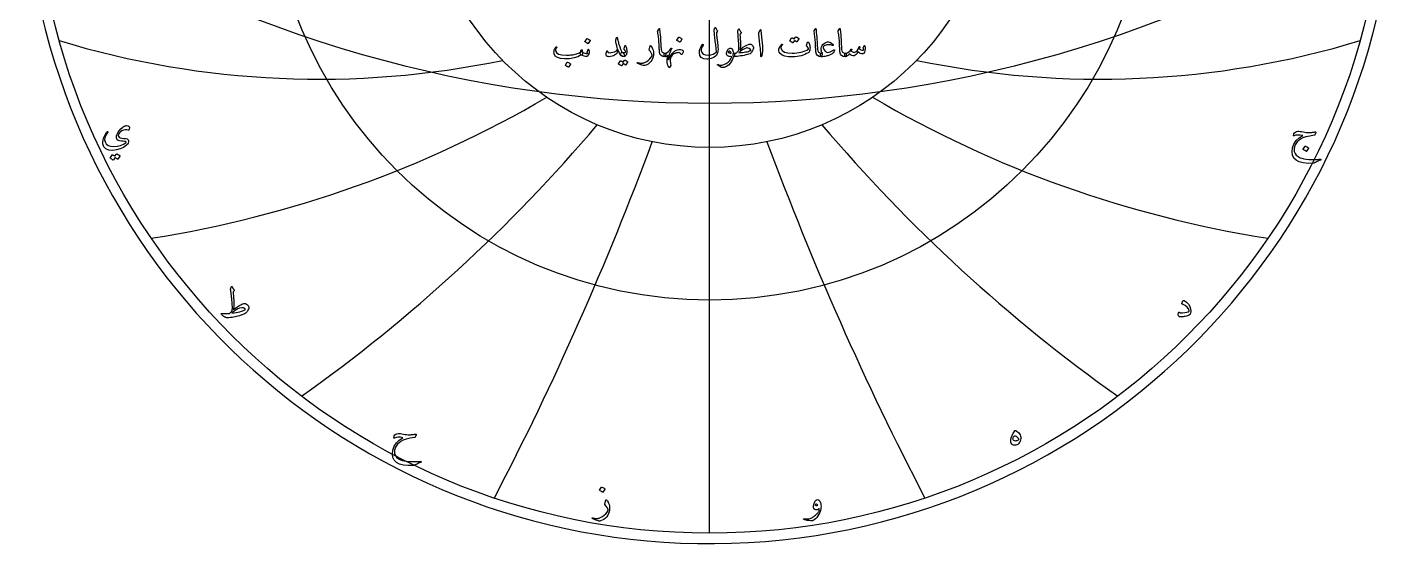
# Model space of a CAD drawing. Header units: millimetres. Extents: x -128 to 128, y -128 to 131.
# Drawn here: x -127.3 to 127.9, y -128 to -31.6 of the extents above; entities that cross this region are included whole.
import ezdxf

# ---------------------------------------------------------------- set-up
doc = ezdxf.new("R2010")
doc.units = ezdxf.units.MM
for name, color, linetype in [('CUT_OUTER', 1, 'Continuous'), ('ENGRAVE', 7, 'Continuous'), ('ENGRAVE_FINE', 8, 'Continuous'), ('TEXT', 5, 'Continuous')]:
    doc.layers.add(name, color=color, linetype=linetype)

msp = doc.modelspace()

# ---------------------------------------------------------------- linework, layer by layer
at = {"layer": 'CUT_OUTER'}
msp.add_arc((0, 0), 127.95, 185.9764, 87.8052, dxfattribs=at)
at = {"layer": 'ENGRAVE'}
for points in [[(0, -126), (0, 126)], [(0, -126), (0, -53.99)]]:
    msp.add_lwpolyline(points, dxfattribs=at)
for radius in [126, 82.48, 53.99]:
    msp.add_circle((0, 0), radius, dxfattribs=at)
for centre, radius, start, end in [((-72.76, 126.02), 167.27, 253.1255, 281.7759), ((72.76, 126.02), 167.27, 258.2241, 286.8745), ((-136.57, 136.57), 210.01, 278.8827, 300.3705), ((136.57, 136.57), 210.01, 239.6295, 261.1173), ((-250.08, 144.38), 300.32, 305.3999, 319.7251), ((250.08, 144.38), 300.32, 220.2749, 234.6001), ((-556.77, 149.19), 582.28, 332.52768, 339.69028), ((556.77, 149.19), 582.28, 200.30972, 207.47232)]:
    msp.add_arc(centre, radius, start, end, dxfattribs=at)
at = {"layer": 'ENGRAVE_FINE'}
msp.add_arc((0, 189.3), 235.02, 237.6785, 302.3215, dxfattribs=at)
at = {"layer": 'TEXT'}
for points in [[(-9.44, -31.82), (-9.43, -31.8), (-9.41, -31.78), (-9.4, -31.78), (-9.39, -31.78), (-9.37, -31.79), (-9.36, -31.81), (-9.34, -31.86), (-9.33, -31.93), (-9.27, -32.47), (-9.22, -32.97), (-9.18, -33.43), (-9.16, -33.85), (-9.14, -34.21), (-9.12, -34.53), (-9.11, -34.82), (-9.09, -35.06), (-9.08, -35.27), (-9.07, -35.45), (-9.07, -35.58), (-9.06, -35.68), (-9, -35.98), (-8.85, -36.19), (-8.63, -36.33), (-8.34, -36.39), (-8.25, -36.41), (-8.2, -36.46), (-8.18, -36.54), (-8.18, -36.65), (-8.22, -36.82), (-8.25, -36.95), (-8.29, -37.02), (-8.34, -37.05), (-8.76, -36.99), (-9.07, -36.82), (-9.26, -36.55), (-9.35, -36.16), (-9.37, -35.97), (-9.38, -35.79), (-9.39, -35.6), (-9.4, -35.42), (-9.41, -35.23), (-9.42, -35.04), (-9.42, -34.85), (-9.43, -34.66), (-9.45, -34.31), (-9.46, -33.98), (-9.49, -33.69), (-9.52, -33.44), (-9.55, -33.2), (-9.6, -32.94), (-9.64, -32.67), (-9.69, -32.38), (-9.7, -32.33), (-9.7, -32.28), (-9.69, -32.24), (-9.67, -32.2)], [(1, -31.65), (1.01, -31.62), (1.03, -31.61), (1.05, -31.6), (1.07, -31.59), (1.09, -31.6), (1.11, -31.61), (1.13, -31.63), (1.14, -31.66), (1.21, -31.83), (1.28, -31.97), (1.36, -32.09), (1.44, -32.19), (1.46, -32.23), (1.47, -32.27), (1.46, -32.31), (1.43, -32.36), (1.42, -32.39), (1.4, -32.41), (1.38, -32.44), (1.37, -32.46), (1.35, -32.48), (1.34, -32.5), (1.33, -32.52), (1.32, -32.53), (1.3, -32.56), (1.28, -32.59), (1.28, -32.63), (1.27, -32.68), (1.28, -32.8), (1.29, -32.94), (1.31, -33.09), (1.32, -33.25), (1.34, -33.42), (1.36, -33.6), (1.39, -33.79), (1.41, -34), (1.44, -34.2), (1.46, -34.39), (1.48, -34.57), (1.5, -34.74), (1.52, -34.9), (1.53, -35.04), (1.54, -35.17), (1.55, -35.3), (1.56, -35.66), (1.53, -36), (1.46, -36.32), (1.35, -36.62), (1.25, -36.8), (1.09, -36.97), (0.87, -37.12), (0.59, -37.26), (0.29, -37.37), (0.01, -37.45), (-0.25, -37.5), (-0.5, -37.51), (-1.11, -37.43), (-1.55, -37.19), (-1.81, -36.82), (-1.91, -36.29), (-1.87, -35.9), (-1.77, -35.52), (-1.6, -35.14), (-1.35, -34.77), (-1.33, -34.75), (-1.32, -34.74), (-1.3, -34.73), (-1.27, -34.74), (-1.25, -34.75), (-1.23, -34.76), (-1.22, -34.77), (-1.22, -34.79), (-1.21, -34.81), (-1.21, -34.84), (-1.22, -34.86), (-1.23, -34.88), (-1.4, -35.21), (-1.51, -35.48), (-1.57, -35.71), (-1.59, -35.89), (-1.46, -36.28), (-1.2, -36.55), (-0.8, -36.7), (-0.26, -36.74), (0.23, -36.69), (0.65, -36.56), (0.99, -36.37), (1.26, -36.11), (1.25, -35.98), (1.24, -35.83), (1.23, -35.66), (1.21, -35.47), (1.19, -35.26), (1.16, -35.03), (1.13, -34.77), (1.09, -34.49), (1.06, -34.2), (1.02, -33.92), (0.99, -33.64), (0.96, -33.37), (0.93, -33.1), (0.91, -32.83), (0.89, -32.57), (0.87, -32.31), (0.84, -32.07), (0.84, -32.04), (0.84, -32.01), (0.85, -31.99), (0.86, -31.96)], [(5.43, -31.91), (5.44, -31.89), (5.46, -31.88), (5.47, -31.87), (5.48, -31.87), (5.5, -31.88), (5.51, -31.89), (5.52, -31.91), (5.53, -31.93), (5.58, -32.03), (5.62, -32.12), (5.67, -32.2), (5.7, -32.28), (5.74, -32.34), (5.78, -32.4), (5.81, -32.45), (5.85, -32.49), (5.87, -32.53), (5.88, -32.56), (5.87, -32.6), (5.85, -32.64), (5.7, -32.82), (5.68, -32.85), (5.67, -32.89), (5.66, -32.93), (5.66, -32.97), (5.69, -33.32), (5.71, -33.62), (5.72, -33.88), (5.74, -34.1), (5.75, -34.28), (5.75, -34.42), (5.76, -34.52), (5.76, -34.58), (5.76, -34.75), (5.75, -34.92), (5.75, -35.08), (5.73, -35.23), (5.72, -35.37), (5.7, -35.5), (5.69, -35.63), (5.66, -35.74), (6.16, -35.36), (6.58, -35.07), (6.95, -34.87), (7.24, -34.75), (7.37, -34.72), (7.49, -34.71), (7.59, -34.71), (7.68, -34.74), (7.81, -34.8), (7.93, -34.91), (8.05, -35.05), (8.15, -35.23), (8.17, -35.27), (8.18, -35.32), (8.17, -35.38), (8.16, -35.44), (8.09, -35.66), (8, -35.88), (7.9, -36.08), (7.79, -36.27), (7.68, -36.39), (7.53, -36.5), (7.33, -36.59), (7.08, -36.66), (6.75, -36.73), (6.42, -36.8), (6.1, -36.86), (5.78, -36.91), (5.46, -36.96), (5.14, -36.99), (4.83, -37.02), (4.52, -37.05), (4.48, -37.04), (4.45, -37.01), (4.42, -36.96), (4.39, -36.89), (4.37, -36.8), (4.36, -36.72), (4.36, -36.64), (4.37, -36.56), (4.39, -36.49), (4.42, -36.44), (4.46, -36.41), (4.52, -36.39), (4.59, -36.39), (4.66, -36.38), (4.73, -36.38), (4.79, -36.37), (4.85, -36.36), (4.9, -36.36), (4.95, -36.35), (5, -36.35), (5.4, -35.96), (5.41, -35.94), (5.41, -35.92), (5.41, -35.89), (5.42, -35.86), (5.42, -35.82), (5.43, -35.78), (5.43, -35.73), (5.43, -35.68), (5.44, -35.62), (5.44, -35.56), (5.44, -35.5), (5.44, -35.43), (5.44, -35.36), (5.44, -35.28), (5.44, -35.2), (5.44, -35.12), (5.44, -35.03), (5.44, -34.92), (5.43, -34.79), (5.43, -34.64), (5.42, -34.48), (5.41, -34.3), (5.4, -34.1), (5.38, -33.89), (5.35, -33.41), (5.32, -33.04), (5.3, -32.77), (5.27, -32.59), (5.25, -32.48), (5.24, -32.39), (5.24, -32.33), (5.24, -32.3), (5.26, -32.24), (5.28, -32.18), (5.3, -32.13), (5.33, -32.08), (5.35, -32.03), (5.38, -31.99), (5.4, -31.95), (5.43, -31.91)], [(9.37, -32.18), (9.44, -32.05), (9.49, -32), (9.53, -32.04), (9.56, -32.17), (9.73, -33.95), (9.83, -35.04), (9.85, -35.91), (9.8, -36.56), (9.66, -36.99), (9.64, -37.03), (9.62, -37.05), (9.6, -37.05), (9.58, -37.04), (9.57, -37.02), (9.56, -36.99), (9.56, -36.95), (9.56, -36.91), (9.56, -36.6), (9.54, -36.27), (9.51, -35.91), (9.47, -35.54), (9.46, -35.45), (9.43, -35.18), (9.38, -34.76), (9.32, -34.16), (9.16, -32.85), (9.15, -32.78), (9.16, -32.72), (9.17, -32.66), (9.19, -32.6)], [(19.73, -31.82), (19.75, -31.8), (19.76, -31.78), (19.77, -31.78), (19.78, -31.78), (19.8, -31.79), (19.81, -31.81), (19.83, -31.86), (19.84, -31.93), (19.9, -32.47), (19.95, -32.97), (19.99, -33.43), (20.01, -33.85), (20.03, -34.21), (20.05, -34.53), (20.06, -34.82), (20.08, -35.06), (20.09, -35.27), (20.1, -35.45), (20.1, -35.58), (20.11, -35.68), (20.17, -35.98), (20.32, -36.19), (20.54, -36.33), (20.83, -36.39), (20.92, -36.41), (20.97, -36.46), (20.99, -36.54), (20.99, -36.65), (20.95, -36.82), (20.92, -36.95), (20.88, -37.02), (20.83, -37.05), (20.41, -36.99), (20.1, -36.82), (19.91, -36.55), (19.82, -36.16), (19.8, -35.97), (19.79, -35.79), (19.78, -35.6), (19.77, -35.42), (19.76, -35.23), (19.75, -35.04), (19.75, -34.85), (19.74, -34.66), (19.72, -34.31), (19.71, -33.98), (19.68, -33.69), (19.65, -33.44), (19.62, -33.2), (19.57, -32.94), (19.53, -32.67), (19.48, -32.38), (19.47, -32.33), (19.47, -32.28), (19.48, -32.24), (19.5, -32.2)], [(24.22, -31.82), (24.24, -31.8), (24.25, -31.78), (24.26, -31.78), (24.27, -31.78), (24.29, -31.79), (24.31, -31.81), (24.32, -31.86), (24.33, -31.93), (24.39, -32.47), (24.44, -32.97), (24.48, -33.43), (24.51, -33.85), (24.52, -34.21), (24.54, -34.53), (24.56, -34.82), (24.57, -35.06), (24.58, -35.27), (24.59, -35.45), (24.6, -35.58), (24.6, -35.68), (24.67, -35.98), (24.81, -36.19), (25.03, -36.33), (25.33, -36.39), (25.41, -36.41), (25.46, -36.46), (25.49, -36.54), (25.48, -36.65), (25.45, -36.82), (25.41, -36.95), (25.37, -37.02), (25.33, -37.05), (24.91, -36.99), (24.6, -36.82), (24.4, -36.55), (24.31, -36.16), (24.3, -35.97), (24.28, -35.79), (24.27, -35.6), (24.26, -35.42), (24.25, -35.23), (24.25, -35.04), (24.24, -34.85), (24.23, -34.66), (24.22, -34.31), (24.2, -33.98), (24.17, -33.69), (24.14, -33.44), (24.11, -33.2), (24.07, -32.94), (24.02, -32.67), (23.97, -32.38), (23.96, -32.33), (23.96, -32.28), (23.97, -32.24), (23.99, -32.2)], [(-23.8, -36.09), (-23.8, -36.09), (-23.79, -36.09), (-23.78, -36.1), (-23.78, -36.1), (-23.77, -36.11), (-23.77, -36.11), (-23.76, -36.12), (-23.75, -36.12), (-23.69, -36.19), (-23.67, -36.29), (-23.68, -36.42), (-23.73, -36.57), (-23.77, -36.67), (-23.82, -36.73), (-23.86, -36.75), (-23.91, -36.74), (-23.94, -36.73), (-23.96, -36.72), (-23.97, -36.73), (-23.98, -36.73), (-24.58, -37.06), (-25.29, -37.29), (-26.12, -37.42), (-27.06, -37.46), (-27.82, -37.39), (-28.4, -37.22), (-28.79, -36.94), (-28.99, -36.54), (-29.02, -36.36), (-29.03, -36.17), (-29.01, -35.99), (-28.97, -35.8), (-28.91, -35.64), (-28.84, -35.49), (-28.76, -35.35), (-28.66, -35.23), (-28.64, -35.22), (-28.62, -35.21), (-28.6, -35.2), (-28.58, -35.2), (-28.56, -35.21), (-28.54, -35.22), (-28.53, -35.24), (-28.52, -35.25), (-28.52, -35.27), (-28.52, -35.29), (-28.53, -35.31), (-28.54, -35.34), (-28.65, -35.49), (-28.72, -35.64), (-28.75, -35.79), (-28.75, -35.93), (-28.57, -36.29), (-28.17, -36.55), (-27.54, -36.71), (-26.68, -36.76), (-26.45, -36.76), (-26.21, -36.75), (-25.98, -36.73), (-25.74, -36.7), (-25.51, -36.67), (-25.28, -36.63), (-25.06, -36.58), (-24.83, -36.53), (-24.62, -36.47), (-24.44, -36.41), (-24.3, -36.34), (-24.2, -36.28), (-24.16, -36.25), (-24.13, -36.21), (-24.1, -36.16), (-24.07, -36.11), (-24.04, -36.05), (-24.01, -35.98), (-23.99, -35.91), (-23.96, -35.83), (-23.95, -35.81), (-23.94, -35.79), (-23.92, -35.77), (-23.89, -35.76), (-23.86, -35.75), (-23.84, -35.76), (-23.81, -35.76), (-23.79, -35.78), (-23.77, -35.81), (-23.76, -35.84), (-23.76, -35.87), (-23.76, -35.91)], [(-24.02, -36.67), (-24.1, -36.59), (-24.14, -36.5), (-24.14, -36.39), (-24.11, -36.25), (-24.03, -36.14), (-23.96, -36.06), (-23.9, -36.04), (-23.84, -36.06), (-23.57, -36.24), (-23.29, -36.36), (-23.02, -36.44), (-22.75, -36.46), (-22.74, -36.46), (-22.73, -36.45), (-22.73, -36.44), (-22.73, -36.43), (-22.74, -36.4), (-22.76, -36.37), (-22.79, -36.32), (-22.84, -36.26), (-22.85, -36.24), (-22.85, -36.23), (-22.85, -36.21), (-22.85, -36.19), (-22.68, -35.69), (-22.67, -35.67), (-22.66, -35.66), (-22.65, -35.65), (-22.63, -35.64), (-22.62, -35.65), (-22.61, -35.65), (-22.6, -35.66), (-22.59, -35.68), (-22.54, -35.84), (-22.5, -36.01), (-22.49, -36.17), (-22.5, -36.33), (-22.54, -36.53), (-22.59, -36.69), (-22.65, -36.81), (-22.72, -36.9), (-22.78, -36.95), (-22.83, -36.98), (-22.88, -37.01), (-22.92, -37.02), (-23.16, -37.02), (-23.43, -36.97), (-23.71, -36.85), (-24.02, -36.67)], [(-22.89, -33.7), (-22.88, -33.69), (-22.87, -33.68), (-22.85, -33.68), (-22.83, -33.68), (-22.69, -33.74), (-22.56, -33.81), (-22.43, -33.89), (-22.31, -33.99), (-22.3, -34), (-22.3, -34.02), (-22.3, -34.03), (-22.31, -34.05), (-22.65, -34.6), (-22.66, -34.61), (-22.68, -34.62), (-22.7, -34.61), (-22.72, -34.59), (-22.74, -34.58), (-22.77, -34.56), (-22.82, -34.53), (-22.87, -34.49), (-22.94, -34.45), (-23.02, -34.4), (-23.12, -34.34), (-23.23, -34.27), (-23.24, -34.26), (-23.25, -34.25), (-23.25, -34.24), (-23.24, -34.23)], [(-17.21, -33.6), (-17.17, -33.8), (-17.13, -33.99), (-17.08, -34.19), (-17.02, -34.39), (-16.97, -34.59), (-16.91, -34.8), (-16.84, -35.01), (-16.78, -35.23), (-16.64, -35.62), (-16.52, -35.92), (-16.41, -36.12), (-16.31, -36.22), (-16.22, -36.28), (-16.13, -36.36), (-16.04, -36.47), (-15.95, -36.6), (-15.86, -36.77), (-15.84, -36.89), (-15.88, -36.97), (-15.98, -37.02), (-16.3, -36.98), (-16.59, -36.77), (-16.83, -36.37), (-17.05, -35.8), (-17.05, -35.79), (-17.06, -35.78), (-17.06, -35.78), (-17.07, -35.78), (-17.08, -35.78), (-17.09, -35.78), (-17.1, -35.79), (-17.1, -35.8), (-17.12, -35.89), (-17.15, -35.99), (-17.18, -36.09), (-17.21, -36.2), (-17.25, -36.31), (-17.29, -36.39), (-17.33, -36.46), (-17.37, -36.52), (-17.53, -36.65), (-17.72, -36.77), (-17.95, -36.87), (-18.21, -36.96), (-18.49, -37.02), (-18.72, -37.05), (-18.92, -37.04), (-19.09, -36.99), (-19.22, -36.88), (-19.29, -36.67), (-19.28, -36.38), (-19.19, -35.99), (-19.18, -35.98), (-19.17, -35.97), (-19.15, -35.97), (-19.14, -35.96), (-19.12, -35.97), (-19.1, -35.97), (-19.09, -35.98), (-19.08, -36), (-19.04, -36.08), (-19.01, -36.15), (-18.96, -36.2), (-18.92, -36.24), (-18.78, -36.29), (-18.58, -36.3), (-18.34, -36.28), (-18.05, -36.21), (-17.73, -36.11), (-17.49, -36), (-17.32, -35.87), (-17.21, -35.73), (-17.2, -35.59), (-17.22, -35.35), (-17.3, -35.01), (-17.42, -34.57), (-17.47, -34.34), (-17.51, -34.15), (-17.52, -34.01), (-17.5, -33.91), (-17.36, -33.52), (-17.35, -33.48), (-17.33, -33.45), (-17.32, -33.43), (-17.3, -33.42), (-17.28, -33.43), (-17.26, -33.47), (-17.23, -33.53), (-17.21, -33.6)], [(-15.75, -35.95), (-15.79, -35.88), (-15.83, -35.82), (-15.87, -35.77), (-15.91, -35.72), (-15.93, -35.69), (-15.95, -35.65), (-15.95, -35.6), (-15.94, -35.55), (-15.79, -35), (-15.77, -34.95), (-15.74, -34.94), (-15.71, -34.96), (-15.67, -35.01), (-15.61, -35.13), (-15.55, -35.27), (-15.51, -35.44), (-15.48, -35.63), (-15.46, -35.81), (-15.45, -35.99), (-15.45, -36.17), (-15.47, -36.34), (-15.5, -36.49), (-15.53, -36.62), (-15.57, -36.73), (-15.62, -36.83), (-15.69, -36.9), (-15.77, -36.95), (-15.88, -36.99), (-16.01, -37.02), (-16.14, -37.02), (-16.27, -37), (-16.38, -36.95), (-16.49, -36.88), (-16.57, -36.78), (-16.61, -36.68), (-16.62, -36.56), (-16.58, -36.42), (-16.53, -36.31), (-16.46, -36.24), (-16.38, -36.21), (-16.3, -36.23), (-16.1, -36.27), (-15.93, -36.28), (-15.78, -36.24), (-15.66, -36.16), (-15.66, -36.14), (-15.67, -36.1), (-15.7, -36.03), (-15.75, -35.95)], [(-11.11, -35.02), (-11.1, -35.01), (-11.1, -35), (-11.09, -34.99), (-11.09, -34.98), (-11.07, -34.98), (-11.04, -34.99), (-11.01, -35.01), (-10.98, -35.04), (-10.85, -35.2), (-10.73, -35.38), (-10.63, -35.59), (-10.56, -35.82), (-10.5, -36.07), (-10.46, -36.31), (-10.45, -36.55), (-10.46, -36.79), (-10.52, -37.1), (-10.63, -37.4), (-10.77, -37.69), (-10.96, -37.97), (-11.19, -38.22), (-11.45, -38.42), (-11.74, -38.58), (-12.07, -38.69), (-12.15, -38.7), (-12.24, -38.71), (-12.33, -38.7), (-12.41, -38.68), (-12.62, -38.61), (-12.8, -38.54), (-12.96, -38.48), (-13.1, -38.43), (-13.22, -38.38), (-13.32, -38.33), (-13.41, -38.29), (-13.47, -38.26), (-13.48, -38.25), (-13.49, -38.24), (-13.49, -38.22), (-13.5, -38.21), (-13.49, -38.2), (-13.49, -38.19), (-13.48, -38.17), (-13.47, -38.16), (-13.46, -38.15), (-13.45, -38.15), (-13.43, -38.15), (-13.41, -38.16), (-13.29, -38.19), (-13.17, -38.22), (-13.05, -38.24), (-12.94, -38.25), (-12.84, -38.26), (-12.74, -38.27), (-12.65, -38.27), (-12.55, -38.26), (-12.46, -38.24), (-12.37, -38.22), (-12.27, -38.19), (-12.16, -38.15), (-12.06, -38.11), (-11.95, -38.05), (-11.84, -37.99), (-11.73, -37.92), (-11.4, -37.68), (-11.13, -37.43), (-10.9, -37.16), (-10.72, -36.87), (-10.7, -36.85), (-10.7, -36.82), (-10.7, -36.79), (-10.7, -36.75), (-10.78, -36.55), (-10.9, -36.32), (-11.06, -36.08), (-11.27, -35.8), (-11.28, -35.79), (-11.28, -35.77), (-11.28, -35.76), (-11.28, -35.75)], [(-7.17, -36.99), (-7.25, -37.16), (-7.31, -37.34), (-7.35, -37.53), (-7.36, -37.73), (-7.36, -37.93), (-7.33, -38.15), (-7.28, -38.37), (-7.22, -38.6), (-7.21, -38.63), (-7.21, -38.65), (-7.21, -38.68), (-7.22, -38.69), (-7.48, -39.06), (-7.5, -39.09), (-7.52, -39.1), (-7.54, -39.11), (-7.56, -39.1), (-7.81, -38.67), (-7.93, -38.15), (-7.92, -37.53), (-7.79, -36.81), (-7.92, -36.91), (-8.05, -36.99), (-8.19, -37.03), (-8.34, -37.05), (-8.37, -37.04), (-8.4, -37.01), (-8.42, -36.96), (-8.44, -36.89), (-8.46, -36.85), (-8.47, -36.81), (-8.48, -36.77), (-8.48, -36.73), (-8.48, -36.69), (-8.49, -36.65), (-8.49, -36.61), (-8.5, -36.57), (-8.49, -36.49), (-8.46, -36.44), (-8.41, -36.41), (-8.34, -36.39), (-8.04, -36.33), (-7.76, -36.16), (-7.5, -35.9), (-7.25, -35.55), (-7.22, -35.51), (-7.19, -35.48), (-7.15, -35.47), (-7.12, -35.48), (-7.09, -35.51), (-7.08, -35.53), (-7.08, -35.56), (-7.09, -35.59), (-7.15, -35.71), (-7.21, -35.82), (-7.27, -35.94), (-7.33, -36.06), (-7.39, -36.18), (-7.44, -36.3), (-7.49, -36.43), (-7.54, -36.55), (-7.64, -36.9), (-7.7, -37.19), (-7.72, -37.44), (-7.68, -37.65), (-7.68, -37.65), (-7.68, -37.66), (-7.68, -37.66), (-7.68, -37.66), (-7.67, -37.66), (-7.67, -37.66), (-7.67, -37.65), (-7.67, -37.65), (-7.62, -37.54), (-7.58, -37.44), (-7.53, -37.34), (-7.48, -37.24), (-7.43, -37.15), (-7.38, -37.06), (-7.33, -36.96), (-7.27, -36.87), (-7.23, -36.81), (-7.19, -36.77), (-7.16, -36.76), (-7.13, -36.77), (-7.12, -36.8), (-7.12, -36.84), (-7.14, -36.91), (-7.17, -36.99)], [(-5.35, -36.6), (-5.44, -36.45), (-5.56, -36.35), (-5.71, -36.3), (-5.89, -36.29), (-5.99, -36.3), (-6.09, -36.32), (-6.19, -36.34), (-6.29, -36.37), (-6.39, -36.4), (-6.48, -36.43), (-6.58, -36.47), (-6.67, -36.52), (-6.84, -36.63), (-6.99, -36.78), (-7.13, -36.98), (-7.27, -37.22), (-7.31, -37.27), (-7.34, -37.3), (-7.38, -37.31), (-7.41, -37.3), (-7.43, -37.27), (-7.44, -37.24), (-7.44, -37.2), (-7.42, -37.15), (-7.39, -37.1), (-7.37, -37.04), (-7.35, -37), (-7.33, -36.96), (-7.31, -36.92), (-7.29, -36.9), (-7.28, -36.87), (-7.27, -36.86), (-7.16, -36.7), (-7.05, -36.55), (-6.94, -36.41), (-6.83, -36.29), (-6.71, -36.18), (-6.59, -36.08), (-6.47, -36), (-6.34, -35.92), (-6.02, -35.77), (-5.72, -35.7), (-5.44, -35.69), (-5.19, -35.75), (-5.08, -35.81), (-5, -35.88), (-4.95, -35.96), (-4.93, -36.07), (-4.94, -36.2), (-4.98, -36.33), (-5.05, -36.46), (-5.15, -36.57), (-5.21, -36.62), (-5.27, -36.64), (-5.31, -36.63), (-5.35, -36.6)], [(-5.74, -33.43), (-5.74, -33.42), (-5.72, -33.42), (-5.71, -33.41), (-5.69, -33.42), (-5.55, -33.47), (-5.41, -33.54), (-5.29, -33.63), (-5.17, -33.72), (-5.16, -33.74), (-5.16, -33.75), (-5.16, -33.76), (-5.16, -33.78), (-5.51, -34.33), (-5.52, -34.34), (-5.53, -34.35), (-5.55, -34.34), (-5.58, -34.32), (-5.6, -34.31), (-5.63, -34.29), (-5.67, -34.26), (-5.73, -34.22), (-5.8, -34.18), (-5.88, -34.13), (-5.98, -34.07), (-6.09, -34), (-6.1, -33.99), (-6.11, -33.98), (-6.11, -33.97), (-6.1, -33.96)], [(4.37, -37.13), (4.2, -37.72), (3.92, -38.22), (3.52, -38.63), (3, -38.93), (2.93, -38.96), (2.86, -38.99), (2.79, -39.02), (2.72, -39.04), (2.65, -39.06), (2.58, -39.07), (2.52, -39.08), (2.46, -39.08), (2.3, -39.06), (2.09, -38.98), (1.84, -38.84), (1.53, -38.64), (1.49, -38.61), (1.48, -38.59), (1.47, -38.56), (1.48, -38.53), (1.49, -38.51), (1.52, -38.5), (1.55, -38.51), (1.58, -38.52), (1.9, -38.62), (2.26, -38.62), (2.66, -38.52), (3.1, -38.31), (3.45, -38.07), (3.75, -37.78), (3.98, -37.45), (4.16, -37.08), (4.15, -37.07), (4.15, -37.06), (4.14, -37.05), (4.13, -37.05), (3.88, -37.03), (3.67, -37), (3.5, -36.96), (3.36, -36.9), (3.25, -36.81), (3.18, -36.69), (3.16, -36.53), (3.17, -36.33), (3.17, -36.31), (3.18, -36.28), (3.18, -36.26), (3.19, -36.23), (3.2, -36.2), (3.21, -36.17), (3.22, -36.14), (3.23, -36.11), (3.31, -35.9), (3.41, -35.73), (3.54, -35.59), (3.68, -35.49), (3.82, -35.44), (3.95, -35.44), (4.07, -35.49), (4.18, -35.61), (4.27, -35.77), (4.34, -35.95), (4.39, -36.16), (4.42, -36.39), (4.43, -36.39), (4.44, -36.39), (4.46, -36.39), (4.47, -36.39), (4.48, -36.39), (4.5, -36.39), (4.51, -36.38), (4.53, -36.38), (4.57, -36.4), (4.61, -36.43), (4.64, -36.48), (4.66, -36.55), (4.66, -36.63), (4.66, -36.71), (4.65, -36.8), (4.63, -36.88), (4.61, -36.95), (4.59, -37), (4.56, -37.03), (4.53, -37.05), (4.39, -37.05), (4.39, -37.06), (4.38, -37.08), (4.38, -37.1), (4.37, -37.13)], [(6.99, -35.4), (6.95, -35.41), (6.91, -35.41), (6.87, -35.42), (6.83, -35.43), (6.48, -35.57), (6.13, -35.76), (5.78, -36.01), (5.44, -36.32), (5.78, -36.29), (6.1, -36.25), (6.41, -36.21), (6.7, -36.16), (6.97, -36.11), (7.22, -36.05), (7.46, -35.98), (7.68, -35.91), (7.7, -35.9), (7.71, -35.89), (7.71, -35.87), (7.7, -35.85), (7.54, -35.66), (7.37, -35.52), (7.19, -35.44), (6.99, -35.4)], [(18.41, -34.35), (18.46, -34.41), (18.5, -34.47), (18.54, -34.55), (18.58, -34.63), (18.61, -34.71), (18.64, -34.81), (18.67, -34.9), (18.69, -35.01), (18.71, -35.21), (18.72, -35.42), (18.7, -35.62), (18.67, -35.82), (18.62, -36), (18.56, -36.14), (18.48, -36.25), (18.38, -36.33), (18.08, -36.48), (17.76, -36.63), (17.43, -36.75), (17.07, -36.86), (16.7, -36.95), (16.31, -37.01), (15.9, -37.06), (15.48, -37.1), (14.68, -37.09), (14.02, -36.98), (13.51, -36.76), (13.14, -36.44), (12.99, -36.19), (12.92, -35.93), (12.93, -35.64), (13.02, -35.33), (13.06, -35.27), (13.09, -35.2), (13.13, -35.13), (13.18, -35.06), (13.23, -34.99), (13.29, -34.92), (13.35, -34.84), (13.42, -34.77), (13.44, -34.74), (13.46, -34.73), (13.49, -34.73), (13.51, -34.73), (13.53, -34.74), (13.54, -34.75), (13.55, -34.77), (13.56, -34.79), (13.57, -34.81), (13.56, -34.83), (13.55, -34.85), (13.54, -34.87), (13.48, -34.94), (13.42, -35.02), (13.37, -35.1), (13.33, -35.18), (13.3, -35.26), (13.28, -35.33), (13.28, -35.41), (13.29, -35.48), (13.52, -35.89), (13.95, -36.18), (14.57, -36.34), (15.4, -36.38), (15.85, -36.37), (16.28, -36.33), (16.7, -36.27), (17.09, -36.19), (17.45, -36.09), (17.8, -35.97), (18.13, -35.83), (18.44, -35.67), (18.41, -35.52), (18.34, -35.36), (18.23, -35.18), (18.09, -34.98), (18.09, -34.96), (18.09, -34.92), (18.09, -34.87), (18.11, -34.8), (18.11, -34.8), (18.11, -34.79), (18.11, -34.78), (18.11, -34.78), (18.14, -34.69), (18.17, -34.58), (18.22, -34.47), (18.27, -34.35), (18.3, -34.31), (18.33, -34.29), (18.37, -34.31), (18.41, -34.35)], [(16.04, -33.38), (16.05, -33.37), (16.07, -33.37), (16.08, -33.36), (16.1, -33.37), (16.17, -33.39), (16.24, -33.42), (16.31, -33.45), (16.37, -33.49), (16.44, -33.53), (16.5, -33.57), (16.56, -33.61), (16.62, -33.66), (16.63, -33.68), (16.63, -33.69), (16.63, -33.71), (16.62, -33.73), (16.28, -34.28), (16.27, -34.29), (16.25, -34.29), (16.23, -34.28), (16.21, -34.27), (16.2, -34.25), (16.17, -34.23), (16.13, -34.21), (16.09, -34.18), (16.03, -34.15), (15.96, -34.11), (15.89, -34.06), (15.8, -34.01), (15.52, -34.44), (15.51, -34.45), (15.49, -34.46), (15.47, -34.45), (15.45, -34.43), (15.43, -34.42), (15.4, -34.4), (15.35, -34.37), (15.3, -34.33), (15.23, -34.29), (15.15, -34.24), (15.05, -34.18), (14.94, -34.11), (14.93, -34.1), (14.92, -34.09), (14.93, -34.08), (14.93, -34.07), (15.29, -33.54), (15.3, -33.53), (15.31, -33.53), (15.33, -33.52), (15.35, -33.53), (15.41, -33.54), (15.47, -33.57), (15.52, -33.59), (15.58, -33.62), (15.63, -33.66), (15.68, -33.69), (15.73, -33.73), (15.78, -33.76)], [(23.28, -35.86), (23.08, -36.3), (23.06, -36.34), (23.04, -36.38), (23.01, -36.4), (22.99, -36.42), (22.88, -36.5), (22.76, -36.57), (22.63, -36.64), (22.49, -36.7), (22.34, -36.76), (22.19, -36.81), (22.03, -36.87), (21.86, -36.91), (21.55, -36.99), (21.28, -37.04), (21.04, -37.06), (20.83, -37.05), (20.76, -37.01), (20.71, -36.94), (20.68, -36.84), (20.68, -36.7), (20.7, -36.57), (20.73, -36.48), (20.76, -36.42), (20.81, -36.39), (20.81, -36.39), (20.82, -36.39), (20.83, -36.39), (20.83, -36.39), (20.89, -36.4), (20.94, -36.4), (20.99, -36.4), (21.04, -36.39), (20.96, -36.26), (20.89, -36.12), (20.84, -35.96), (20.81, -35.79), (20.81, -35.48), (20.86, -35.21), (20.97, -34.97), (21.14, -34.77), (21.35, -34.57), (21.57, -34.43), (21.77, -34.32), (21.97, -34.27), (22.19, -34.27), (22.44, -34.35), (22.71, -34.51), (23.02, -34.75), (23.05, -34.79), (23.07, -34.83), (23.07, -34.87), (23.05, -34.92), (23.02, -34.95), (22.98, -34.97), (22.94, -34.98), (22.9, -34.96), (22.55, -34.86), (22.21, -34.83), (21.87, -34.86), (21.52, -34.95), (21.39, -35.01), (21.28, -35.07), (21.21, -35.14), (21.17, -35.22), (21.16, -35.31), (21.19, -35.44), (21.25, -35.59), (21.36, -35.77), (21.48, -35.95), (21.6, -36.08), (21.72, -36.17), (21.82, -36.22), (22.05, -36.24), (22.28, -36.21), (22.51, -36.14), (22.74, -36.01), (22.95, -35.87), (23.06, -35.8), (23.15, -35.76), (23.21, -35.75), (23.26, -35.77), (23.28, -35.79), (23.29, -35.81), (23.29, -35.84), (23.28, -35.86)], [(28.85, -34.98), (28.86, -34.97), (28.88, -34.97), (28.9, -34.99), (28.93, -35.02), (28.95, -35.08), (28.97, -35.15), (28.99, -35.26), (28.99, -35.38), (28.99, -35.53), (28.99, -35.67), (28.97, -35.8), (28.94, -35.93), (28.86, -36.19), (28.77, -36.38), (28.67, -36.49), (28.56, -36.53), (28.31, -36.51), (28.07, -36.45), (27.86, -36.33), (27.66, -36.16), (27.52, -36.43), (27.36, -36.64), (27.17, -36.79), (26.96, -36.88), (26.74, -36.9), (26.51, -36.84), (26.28, -36.71), (26.05, -36.5), (25.87, -36.74), (25.68, -36.91), (25.5, -37.01), (25.33, -37.05), (25.29, -37.03), (25.26, -36.97), (25.23, -36.87), (25.2, -36.73), (25.19, -36.59), (25.2, -36.49), (25.25, -36.42), (25.33, -36.39), (25.66, -36.32), (25.95, -36.17), (26.21, -35.95), (26.42, -35.66), (26.43, -35.64), (26.44, -35.63), (26.45, -35.62), (26.47, -35.62), (26.48, -35.62), (26.5, -35.63), (26.51, -35.64), (26.52, -35.65), (26.53, -35.69), (26.52, -35.76), (26.48, -35.85), (26.42, -35.97), (26.5, -36.06), (26.62, -36.13), (26.79, -36.18), (27, -36.2), (27.27, -36.14), (27.5, -35.96), (27.7, -35.65), (27.87, -35.22), (27.88, -35.19), (27.89, -35.18), (27.9, -35.17), (27.91, -35.17), (27.93, -35.17), (27.95, -35.17), (27.96, -35.18), (27.98, -35.19), (27.99, -35.21), (27.99, -35.23), (27.99, -35.25), (27.99, -35.27), (27.92, -35.57), (28, -35.65), (28.11, -35.71), (28.22, -35.77), (28.36, -35.82), (28.49, -35.85), (28.59, -35.86), (28.66, -35.84), (28.7, -35.8), (28.71, -35.73), (28.71, -35.64), (28.68, -35.52), (28.64, -35.38), (28.64, -35.33), (28.68, -35.25), (28.75, -35.13), (28.85, -34.98)], [(-26.55, -38.1), (-26.54, -38.1), (-26.53, -38.09), (-26.52, -38.09), (-26.5, -38.09), (-26.35, -38.15), (-26.22, -38.22), (-26.1, -38.3), (-25.98, -38.4), (-25.97, -38.41), (-25.96, -38.42), (-25.97, -38.44), (-25.97, -38.45), (-26.31, -39), (-26.33, -39.02), (-26.34, -39.02), (-26.36, -39.01), (-26.39, -39), (-26.41, -38.98), (-26.44, -38.96), (-26.48, -38.93), (-26.54, -38.9), (-26.61, -38.85), (-26.69, -38.8), (-26.79, -38.74), (-26.89, -38.68), (-26.91, -38.67), (-26.92, -38.66), (-26.92, -38.65), (-26.91, -38.63)], [(-15.88, -37.69), (-15.87, -37.68), (-15.86, -37.68), (-15.84, -37.67), (-15.82, -37.68), (-15.75, -37.7), (-15.68, -37.73), (-15.61, -37.77), (-15.55, -37.8), (-15.48, -37.84), (-15.42, -37.88), (-15.36, -37.93), (-15.3, -37.97), (-15.29, -37.99), (-15.29, -38.01), (-15.29, -38.02), (-15.3, -38.04), (-15.64, -38.59), (-15.65, -38.6), (-15.67, -38.6), (-15.69, -38.59), (-15.71, -38.58), (-15.73, -38.56), (-15.75, -38.54), (-15.79, -38.52), (-15.83, -38.49), (-15.89, -38.46), (-15.96, -38.42), (-16.03, -38.37), (-16.12, -38.32), (-16.4, -38.75), (-16.41, -38.76), (-16.43, -38.77), (-16.45, -38.76), (-16.47, -38.74), (-16.49, -38.73), (-16.52, -38.71), (-16.57, -38.68), (-16.62, -38.64), (-16.69, -38.6), (-16.78, -38.55), (-16.87, -38.49), (-16.98, -38.42), (-16.99, -38.41), (-17, -38.4), (-17, -38.39), (-16.99, -38.38), (-16.63, -37.85), (-16.62, -37.84), (-16.61, -37.84), (-16.59, -37.83), (-16.57, -37.84), (-16.51, -37.86), (-16.45, -37.88), (-16.4, -37.91), (-16.34, -37.93), (-16.29, -37.97), (-16.24, -38), (-16.19, -38.04), (-16.14, -38.08)], [(4.02, -36.31), (3.95, -36.18), (3.86, -36.09), (3.77, -36.03), (3.68, -36.01), (3.62, -36.03), (3.57, -36.05), (3.52, -36.09), (3.48, -36.13), (3.47, -36.15), (3.47, -36.18), (3.47, -36.2), (3.49, -36.23), (3.57, -36.3), (3.68, -36.34), (3.82, -36.37), (4, -36.37), (4.01, -36.37), (4.02, -36.36), (4.03, -36.34), (4.02, -36.31)], [(-108.48, -50.76), (-108.73, -50.67), (-109.01, -50.67), (-109.31, -50.75), (-109.65, -50.9), (-109.87, -51.05), (-110.05, -51.23), (-110.19, -51.44), (-110.29, -51.68), (-110.31, -51.72), (-110.31, -51.77), (-110.3, -51.82), (-110.28, -51.88), (-110.16, -52.04), (-109.95, -52.17), (-109.66, -52.25), (-109.29, -52.3), (-108.92, -52.34), (-108.65, -52.41), (-108.49, -52.51), (-108.42, -52.64), (-108.41, -52.93), (-108.47, -53.18), (-108.59, -53.4), (-108.77, -53.59), (-109.35, -53.98), (-109.96, -54.27), (-110.61, -54.46), (-111.3, -54.54), (-112.05, -54.49), (-112.62, -54.26), (-112.99, -53.86), (-113.17, -53.29), (-113.19, -52.97), (-113.14, -52.63), (-113.04, -52.26), (-112.88, -51.86), (-112.83, -51.75), (-112.77, -51.65), (-112.71, -51.54), (-112.65, -51.44), (-112.59, -51.35), (-112.53, -51.26), (-112.46, -51.17), (-112.39, -51.08), (-112.36, -51.04), (-112.32, -51.03), (-112.29, -51.04), (-112.27, -51.06), (-112.25, -51.1), (-112.25, -51.13), (-112.26, -51.17), (-112.28, -51.2), (-112.6, -51.72), (-112.78, -52.18), (-112.84, -52.59), (-112.77, -52.95), (-112.54, -53.34), (-112.21, -53.6), (-111.77, -53.76), (-111.22, -53.81), (-110.52, -53.75), (-109.89, -53.61), (-109.33, -53.37), (-108.84, -53.05), (-108.81, -53.03), (-108.8, -53), (-108.81, -52.97), (-108.83, -52.95), (-108.94, -52.9), (-109.12, -52.85), (-109.37, -52.82), (-109.71, -52.79), (-110.05, -52.75), (-110.3, -52.67), (-110.48, -52.56), (-110.58, -52.4), (-110.63, -52.23), (-110.64, -52.04), (-110.62, -51.84), (-110.57, -51.64), (-110.39, -51.24), (-110.15, -50.87), (-109.85, -50.53), (-109.47, -50.22), (-109.38, -50.15), (-109.28, -50.09), (-109.19, -50.03), (-109.09, -49.99), (-109.01, -49.95), (-108.92, -49.93), (-108.85, -49.91), (-108.77, -49.9), (-108.47, -49.93), (-108.29, -50.06), (-108.23, -50.29), (-108.27, -50.62), (-108.31, -50.71), (-108.36, -50.77), (-108.41, -50.78), (-108.48, -50.76)], [(113.05, -51.24), (112.87, -51.65), (112.85, -51.68), (112.83, -51.7), (112.81, -51.72), (112.78, -51.72), (111.92, -51.86), (111.21, -52.02), (110.63, -52.22), (110.19, -52.45), (109.58, -52.95), (109.18, -53.5), (109.01, -54.1), (109.05, -54.75), (109.19, -55.1), (109.42, -55.41), (109.75, -55.68), (110.17, -55.91), (110.46, -56.01), (110.83, -56.1), (111.27, -56.16), (111.79, -56.21), (112.06, -56.22), (112.33, -56.23), (112.59, -56.23), (112.85, -56.23), (113.11, -56.22), (113.36, -56.21), (113.61, -56.2), (113.84, -56.18), (113.9, -56.18), (113.95, -56.18), (113.98, -56.19), (114, -56.21), (114.01, -56.24), (114.01, -56.26), (114.01, -56.29), (114, -56.31), (113.99, -56.33), (113.98, -56.34), (113.97, -56.35), (113.96, -56.36), (113.94, -56.36), (113.93, -56.37), (113.91, -56.38), (113.9, -56.38), (113.68, -56.45), (113.48, -56.53), (113.31, -56.61), (113.16, -56.69), (113.07, -56.74), (112.99, -56.79), (112.91, -56.83), (112.84, -56.86), (112.78, -56.89), (112.73, -56.91), (112.7, -56.92), (112.67, -56.93), (111.61, -56.96), (110.71, -56.89), (109.97, -56.7), (109.39, -56.39), (108.96, -55.97), (108.72, -55.45), (108.64, -54.82), (108.73, -54.08), (108.99, -53.35), (109.39, -52.72), (109.93, -52.2), (110.61, -51.78), (110.12, -51.69), (109.7, -51.67), (109.34, -51.72), (109.04, -51.84), (109.02, -51.85), (108.99, -51.85), (108.97, -51.86), (108.95, -51.85), (108.93, -51.85), (108.92, -51.84), (108.92, -51.82), (108.91, -51.8), (108.92, -51.7), (108.94, -51.61), (108.96, -51.51), (108.99, -51.42), (109.09, -51.24), (109.25, -51.11), (109.46, -51.02), (109.73, -50.98), (109.91, -50.98), (110.12, -51), (110.38, -51.04), (110.69, -51.1), (111, -51.15), (111.29, -51.19), (111.55, -51.21), (111.79, -51.21), (111.91, -51.21), (112.03, -51.2), (112.16, -51.19), (112.3, -51.18), (112.44, -51.16), (112.59, -51.14), (112.74, -51.12), (112.91, -51.1), (113, -51.09), (113.06, -51.12), (113.07, -51.16), (113.05, -51.24)], [(-110.64, -55.22), (-110.63, -55.21), (-110.62, -55.21), (-110.6, -55.2), (-110.58, -55.21), (-110.5, -55.24), (-110.43, -55.27), (-110.36, -55.3), (-110.29, -55.34), (-110.22, -55.38), (-110.16, -55.42), (-110.09, -55.47), (-110.03, -55.52), (-110.02, -55.54), (-110.01, -55.56), (-110.02, -55.58), (-110.02, -55.59), (-110.4, -56.18), (-110.41, -56.19), (-110.42, -56.19), (-110.44, -56.18), (-110.47, -56.17), (-110.48, -56.15), (-110.51, -56.13), (-110.55, -56.11), (-110.6, -56.08), (-110.66, -56.04), (-110.73, -56), (-110.81, -55.95), (-110.91, -55.9), (-111.2, -56.35), (-111.21, -56.37), (-111.23, -56.37), (-111.25, -56.36), (-111.28, -56.34), (-111.3, -56.33), (-111.33, -56.31), (-111.38, -56.28), (-111.44, -56.24), (-111.51, -56.19), (-111.6, -56.14), (-111.7, -56.07), (-111.82, -56), (-111.83, -55.99), (-111.84, -55.98), (-111.84, -55.97), (-111.83, -55.96), (-111.45, -55.39), (-111.44, -55.38), (-111.43, -55.38), (-111.41, -55.38), (-111.39, -55.38), (-111.32, -55.4), (-111.26, -55.42), (-111.2, -55.45), (-111.14, -55.48), (-111.08, -55.52), (-111.03, -55.55), (-110.97, -55.59), (-110.92, -55.63)], [(111.06, -53.74), (111.07, -53.73), (111.08, -53.73), (111.1, -53.73), (111.12, -53.73), (111.27, -53.79), (111.41, -53.86), (111.54, -53.95), (111.67, -54.05), (111.68, -54.07), (111.69, -54.08), (111.69, -54.1), (111.68, -54.12), (111.31, -54.7), (111.3, -54.72), (111.28, -54.72), (111.26, -54.71), (111.24, -54.7), (111.21, -54.68), (111.18, -54.66), (111.13, -54.63), (111.07, -54.59), (111, -54.54), (110.91, -54.49), (110.81, -54.42), (110.69, -54.36), (110.68, -54.34), (110.67, -54.33), (110.67, -54.32), (110.68, -54.31)], [(-89.35, -80.37), (-89.31, -80.29), (-89.28, -80.22), (-89.25, -80.15), (-89.22, -80.1), (-89.2, -80.05), (-89.18, -80.02), (-89.17, -79.99), (-89.17, -79.98), (-89.15, -79.96), (-89.14, -79.95), (-89.12, -79.94), (-89.1, -79.94), (-89.08, -79.94), (-89.06, -79.95), (-89.05, -79.97), (-89.04, -79.99), (-89, -80.09), (-88.97, -80.17), (-88.93, -80.25), (-88.9, -80.31), (-88.89, -80.34), (-88.87, -80.37), (-88.85, -80.4), (-88.82, -80.44), (-88.8, -80.47), (-88.77, -80.51), (-88.73, -80.55), (-88.69, -80.59), (-88.67, -80.63), (-88.66, -80.67), (-88.67, -80.71), (-88.69, -80.75), (-88.84, -80.95), (-88.86, -80.98), (-88.87, -81.01), (-88.88, -81.04), (-88.88, -81.08), (-88.81, -81.93), (-88.76, -82.62), (-88.74, -83.15), (-88.74, -83.52), (-88.75, -83.65), (-88.76, -83.78), (-88.77, -83.89), (-88.78, -83.99), (-88.79, -84.08), (-88.8, -84.16), (-88.81, -84.23), (-88.82, -84.28), (-88.59, -84.11), (-88.37, -83.95), (-88.17, -83.8), (-87.99, -83.68), (-87.83, -83.57), (-87.69, -83.48), (-87.56, -83.41), (-87.45, -83.35), (-87.25, -83.26), (-87.07, -83.19), (-86.9, -83.14), (-86.74, -83.11), (-86.66, -83.11), (-86.57, -83.13), (-86.48, -83.16), (-86.39, -83.22), (-86.2, -83.35), (-86.06, -83.48), (-85.98, -83.6), (-85.94, -83.72), (-85.94, -83.85), (-85.97, -84), (-86.03, -84.16), (-86.12, -84.35), (-86.21, -84.52), (-86.3, -84.67), (-86.38, -84.79), (-86.46, -84.88), (-86.61, -84.99), (-86.87, -85.12), (-87.24, -85.26), (-87.71, -85.41), (-87.98, -85.49), (-88.25, -85.56), (-88.52, -85.62), (-88.8, -85.67), (-89.08, -85.71), (-89.37, -85.75), (-89.65, -85.77), (-89.94, -85.79), (-90.05, -85.77), (-90.15, -85.75), (-90.24, -85.72), (-90.33, -85.69), (-90.42, -85.65), (-90.5, -85.61), (-90.58, -85.56), (-90.65, -85.51), (-90.79, -85.42), (-90.9, -85.32), (-90.98, -85.22), (-91.05, -85.13), (-91.08, -85.05), (-91.09, -84.99), (-91.07, -84.96), (-91.02, -84.96), (-90.87, -84.97), (-90.72, -84.99), (-90.55, -85), (-90.37, -85), (-90.18, -85), (-89.98, -85), (-89.77, -84.99), (-89.55, -84.97), (-89.04, -84.47), (-89.03, -84.27), (-89.02, -84.06), (-89.02, -83.86), (-89.02, -83.65), (-89.03, -83.44), (-89.04, -83.23), (-89.06, -83.01), (-89.07, -82.79), (-89.09, -82.57), (-89.11, -82.36), (-89.14, -82.16), (-89.16, -81.97), (-89.18, -81.78), (-89.2, -81.59), (-89.22, -81.42), (-89.24, -81.25), (-89.26, -81.09), (-89.28, -80.95), (-89.3, -80.83), (-89.31, -80.73), (-89.32, -80.65), (-89.33, -80.59), (-89.34, -80.54), (-89.35, -80.51), (-89.36, -80.48), (-89.36, -80.45), (-89.35, -80.41), (-89.35, -80.37)], [(-87.69, -84), (-87.99, -84.12), (-88.32, -84.32), (-88.69, -84.58), (-89.09, -84.92), (-88.7, -84.87), (-88.33, -84.81), (-87.98, -84.74), (-87.65, -84.66), (-87.34, -84.57), (-87.06, -84.47), (-86.79, -84.36), (-86.54, -84.24), (-86.71, -84.03), (-86.96, -83.92), (-87.28, -83.91), (-87.69, -84)], [(88.09, -83.08), (88.12, -82.99), (88.15, -82.91), (88.18, -82.83), (88.21, -82.77), (88.24, -82.71), (88.27, -82.67), (88.29, -82.63), (88.32, -82.6), (88.35, -82.57), (88.39, -82.55), (88.44, -82.56), (88.49, -82.58), (88.95, -82.89), (89.3, -83.24), (89.55, -83.65), (89.69, -84.11), (89.71, -84.24), (89.73, -84.36), (89.73, -84.49), (89.73, -84.61), (89.72, -84.73), (89.71, -84.84), (89.69, -84.95), (89.65, -85.05), (89.63, -85.11), (89.59, -85.15), (89.55, -85.2), (89.49, -85.24), (89.31, -85.33), (89.12, -85.4), (88.92, -85.47), (88.72, -85.52), (88.51, -85.56), (88.3, -85.59), (88.09, -85.61), (87.87, -85.62), (87.61, -85.58), (87.45, -85.43), (87.39, -85.18), (87.43, -84.83), (87.45, -84.8), (87.47, -84.77), (87.49, -84.75), (87.53, -84.73), (87.55, -84.74), (87.58, -84.75), (87.61, -84.76), (87.64, -84.79), (87.74, -84.84), (87.86, -84.87), (88.03, -84.87), (88.22, -84.86), (88.65, -84.79), (88.99, -84.73), (89.26, -84.65), (89.45, -84.56), (89.46, -84.55), (89.47, -84.53), (89.47, -84.5), (89.47, -84.47), (89.34, -84.1), (89.08, -83.78), (88.71, -83.5), (88.21, -83.26), (88.14, -83.23), (88.1, -83.19), (88.08, -83.14), (88.09, -83.08)], [(56.89, -106.87), (56.95, -106.84), (57.03, -106.84), (57.11, -106.85), (57.2, -106.9), (57.43, -107.05), (57.63, -107.23), (57.79, -107.42), (57.91, -107.64), (57.99, -107.87), (58.04, -108.1), (58.04, -108.33), (58.01, -108.58), (57.95, -108.8), (57.86, -108.99), (57.75, -109.16), (57.62, -109.31), (57.46, -109.43), (57.3, -109.51), (57.13, -109.57), (56.94, -109.58), (56.7, -109.57), (56.5, -109.5), (56.35, -109.38), (56.24, -109.21), (56.18, -109.01), (56.16, -108.77), (56.18, -108.51), (56.24, -108.21), (56.34, -107.91), (56.47, -107.62), (56.63, -107.34), (56.83, -107.08), (56.84, -107.07), (56.84, -107.05), (56.85, -107.02), (56.85, -106.98), (56.85, -106.94), (56.86, -106.91), (56.87, -106.89), (56.89, -106.87)], [(-54.75, -107.65), (-54.94, -108.07), (-54.95, -108.09), (-54.97, -108.11), (-55, -108.13), (-55.02, -108.13), (-55.88, -108.27), (-56.6, -108.44), (-57.18, -108.63), (-57.62, -108.86), (-58.23, -109.36), (-58.62, -109.91), (-58.8, -110.51), (-58.75, -111.16), (-58.62, -111.51), (-58.39, -111.82), (-58.06, -112.09), (-57.64, -112.32), (-57.34, -112.43), (-56.97, -112.51), (-56.53, -112.57), (-56.02, -112.62), (-55.75, -112.63), (-55.48, -112.64), (-55.21, -112.64), (-54.95, -112.64), (-54.7, -112.63), (-54.44, -112.63), (-54.2, -112.61), (-53.96, -112.59), (-53.9, -112.59), (-53.86, -112.59), (-53.83, -112.61), (-53.81, -112.63), (-53.79, -112.65), (-53.79, -112.67), (-53.79, -112.7), (-53.81, -112.73), (-53.81, -112.74), (-53.82, -112.75), (-53.84, -112.76), (-53.85, -112.77), (-53.86, -112.77), (-53.88, -112.78), (-53.89, -112.79), (-53.91, -112.8), (-54.13, -112.87), (-54.33, -112.94), (-54.5, -113.02), (-54.64, -113.1), (-54.73, -113.16), (-54.82, -113.2), (-54.9, -113.24), (-54.96, -113.28), (-55.02, -113.3), (-55.07, -113.32), (-55.11, -113.33), (-55.14, -113.34), (-56.2, -113.38), (-57.1, -113.3), (-57.84, -113.11), (-58.42, -112.8), (-58.84, -112.38), (-59.09, -111.86), (-59.17, -111.23), (-59.07, -110.5), (-58.82, -109.76), (-58.42, -109.13), (-57.88, -108.61), (-57.2, -108.2), (-57.68, -108.1), (-58.1, -108.08), (-58.46, -108.13), (-58.76, -108.25), (-58.79, -108.26), (-58.81, -108.27), (-58.83, -108.27), (-58.85, -108.27), (-58.87, -108.26), (-58.88, -108.25), (-58.89, -108.23), (-58.89, -108.21), (-58.88, -108.12), (-58.87, -108.02), (-58.84, -107.93), (-58.82, -107.83), (-58.72, -107.65), (-58.56, -107.52), (-58.34, -107.43), (-58.07, -107.39), (-57.9, -107.39), (-57.68, -107.41), (-57.42, -107.45), (-57.12, -107.51), (-56.81, -107.56), (-56.52, -107.6), (-56.25, -107.62), (-56.01, -107.62), (-55.9, -107.62), (-55.77, -107.61), (-55.65, -107.6), (-55.51, -107.59), (-55.37, -107.57), (-55.22, -107.56), (-55.06, -107.53), (-54.9, -107.51), (-54.8, -107.5), (-54.75, -107.53), (-54.73, -107.57), (-54.75, -107.65)], [(57.62, -108.54), (57.66, -108.5), (57.66, -108.44), (57.64, -108.38), (57.58, -108.31), (57.4, -108.11), (57.23, -107.97), (57.06, -107.89), (56.9, -107.87), (56.82, -107.89), (56.74, -107.93), (56.68, -108), (56.62, -108.1), (56.57, -108.2), (56.54, -108.3), (56.52, -108.38), (56.53, -108.44), (56.59, -108.57), (56.68, -108.66), (56.81, -108.71), (56.98, -108.73), (57.17, -108.72), (57.34, -108.68), (57.49, -108.62), (57.62, -108.54)], [(-20.15, -117.39), (-20.14, -117.38), (-20.12, -117.38), (-20.11, -117.38), (-20.08, -117.38), (-19.93, -117.44), (-19.79, -117.51), (-19.66, -117.6), (-19.53, -117.7), (-19.52, -117.72), (-19.52, -117.73), (-19.52, -117.75), (-19.53, -117.77), (-19.89, -118.35), (-19.9, -118.37), (-19.92, -118.37), (-19.94, -118.36), (-19.97, -118.35), (-19.99, -118.33), (-20.02, -118.31), (-20.07, -118.28), (-20.13, -118.24), (-20.2, -118.19), (-20.29, -118.14), (-20.39, -118.08), (-20.51, -118.01), (-20.52, -117.99), (-20.53, -117.98), (-20.53, -117.97), (-20.52, -117.96)], [(-19.36, -119.8), (-19.35, -119.79), (-19.35, -119.78), (-19.34, -119.77), (-19.33, -119.76), (-19.31, -119.76), (-19.28, -119.77), (-19.25, -119.79), (-19.22, -119.83), (-19.08, -119.99), (-18.95, -120.19), (-18.85, -120.41), (-18.77, -120.65), (-18.7, -120.92), (-18.66, -121.18), (-18.65, -121.44), (-18.66, -121.69), (-18.73, -122.02), (-18.84, -122.34), (-19, -122.65), (-19.2, -122.94), (-19.44, -123.21), (-19.72, -123.43), (-20.03, -123.59), (-20.38, -123.71), (-20.47, -123.73), (-20.56, -123.74), (-20.66, -123.73), (-20.75, -123.7), (-20.96, -123.63), (-21.16, -123.56), (-21.33, -123.5), (-21.48, -123.44), (-21.61, -123.38), (-21.72, -123.33), (-21.81, -123.29), (-21.87, -123.25), (-21.89, -123.24), (-21.9, -123.23), (-21.9, -123.22), (-21.9, -123.21), (-21.9, -123.19), (-21.9, -123.18), (-21.89, -123.17), (-21.88, -123.15), (-21.87, -123.14), (-21.85, -123.14), (-21.83, -123.14), (-21.81, -123.15), (-21.68, -123.18), (-21.55, -123.21), (-21.43, -123.23), (-21.31, -123.25), (-21.2, -123.26), (-21.1, -123.27), (-21, -123.26), (-20.9, -123.25), (-20.8, -123.24), (-20.7, -123.22), (-20.59, -123.18), (-20.48, -123.14), (-20.37, -123.09), (-20.25, -123.03), (-20.14, -122.97), (-20.01, -122.89), (-19.67, -122.64), (-19.38, -122.38), (-19.13, -122.09), (-18.94, -121.78), (-18.93, -121.75), (-18.92, -121.72), (-18.92, -121.69), (-18.92, -121.65), (-19, -121.43), (-19.13, -121.19), (-19.31, -120.93), (-19.53, -120.64), (-19.54, -120.62), (-19.54, -120.6), (-19.54, -120.59), (-19.54, -120.58)], [(19.48, -120.46), (19.62, -120.13), (19.77, -119.9), (19.93, -119.76), (20.11, -119.72), (20.22, -119.74), (20.33, -119.79), (20.43, -119.89), (20.53, -120.03), (20.58, -120.1), (20.62, -120.19), (20.65, -120.27), (20.68, -120.35), (20.71, -120.44), (20.73, -120.53), (20.75, -120.62), (20.77, -120.72), (20.78, -120.93), (20.77, -121.18), (20.73, -121.47), (20.65, -121.79), (20.54, -122.13), (20.39, -122.45), (20.2, -122.76), (19.97, -123.05), (19.73, -123.31), (19.51, -123.5), (19.32, -123.62), (19.16, -123.67), (18.99, -123.67), (18.8, -123.67), (18.58, -123.65), (18.34, -123.62), (18.21, -123.6), (18.1, -123.58), (18, -123.55), (17.9, -123.53), (17.81, -123.5), (17.73, -123.48), (17.66, -123.46), (17.6, -123.43), (17.57, -123.41), (17.54, -123.39), (17.53, -123.37), (17.52, -123.34), (17.54, -123.31), (17.56, -123.3), (17.59, -123.29), (17.63, -123.29), (17.92, -123.32), (18.22, -123.32), (18.5, -123.3), (18.78, -123.25), (18.87, -123.22), (18.96, -123.18), (19.06, -123.12), (19.18, -123.05), (19.3, -122.97), (19.43, -122.87), (19.57, -122.76), (19.72, -122.63), (19.87, -122.5), (20, -122.37), (20.12, -122.25), (20.22, -122.13), (20.3, -122.02), (20.37, -121.92), (20.42, -121.82), (20.46, -121.72), (20.44, -121.58), (20.42, -121.47), (20.39, -121.4), (20.37, -121.37), (20.21, -121.55), (20.03, -121.65), (19.83, -121.66), (19.62, -121.59), (19.44, -121.43), (19.35, -121.19), (19.37, -120.87), (19.48, -120.46)], [(20.18, -120.75), (20.07, -120.61), (19.95, -120.56), (19.83, -120.59), (19.7, -120.72), (19.8, -120.8), (19.92, -120.83), (20.04, -120.81), (20.18, -120.75)]]:
    msp.add_lwpolyline(points, close=True, dxfattribs=at)

doc.saveas('drawing.dxf')
